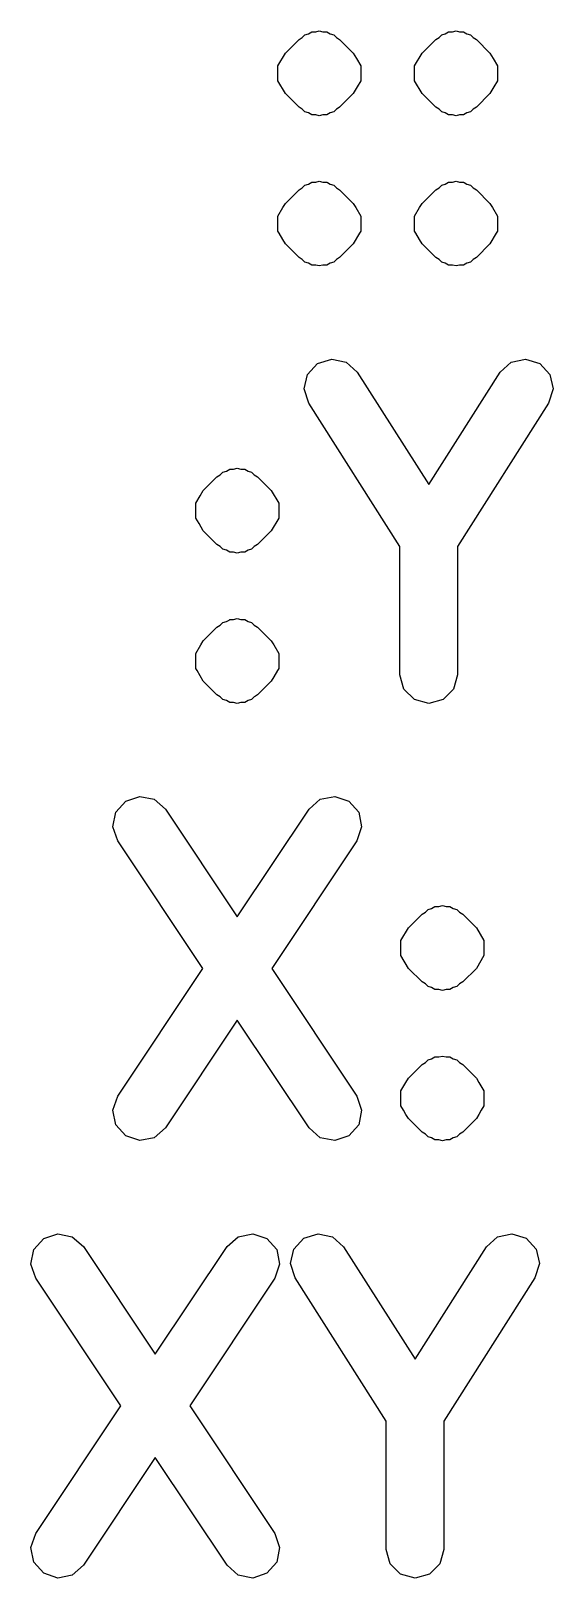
# Model space of a CAD drawing. Extents: x -4.77 to 1.81, y -0.1 to 5.11.
# Drawn here: x -3.7989 to -3.6915, y 4.1874 to 4.5057 of the extents above; entities that cross this region are included whole.
import ezdxf

# ---------------------------------------------------------------- set-up
doc = ezdxf.new("R2010")
doc.units = 0
doc.header["$MEASUREMENT"] = 0
doc.layers.add('BLACK', color=7, linetype='CONTINUOUS')

msp = doc.modelspace()

# ---------------------------------------------------------------- linework, layer by layer
at = {"layer": 'BLACK', "linetype": 'CONTINUOUS'}
for p, q in [((-3.74312, 4.50441), (-3.74257, 4.50496)), ((-3.74257, 4.50496), (-3.74182, 4.50516)), ((-3.74182, 4.50516), (-3.74115, 4.50555)), ((-3.74115, 4.50555), (-3.74037, 4.50555)), ((-3.74037, 4.50555), (-3.73962, 4.50575)), ((-3.73962, 4.50575), (-3.73887, 4.50555)), ((-3.73887, 4.50555), (-3.73809, 4.50555)), ((-3.73809, 4.50555), (-3.73742, 4.50516)), ((-3.73742, 4.50516), (-3.73666, 4.50496)), ((-3.73666, 4.50496), (-3.73612, 4.50441)), ((-3.715, 4.50441), (-3.71445, 4.50496)), ((-3.71445, 4.50496), (-3.7137, 4.50516)), ((-3.7137, 4.50516), (-3.71302, 4.50555)), ((-3.71302, 4.50555), (-3.71225, 4.50555)), ((-3.71225, 4.50555), (-3.7115, 4.50575)), ((-3.7115, 4.50575), (-3.71075, 4.50555)), ((-3.71075, 4.50555), (-3.70997, 4.50555)), ((-3.70997, 4.50555), (-3.70929, 4.50516)), ((-3.70929, 4.50516), (-3.70854, 4.50496)), ((-3.70854, 4.50496), (-3.70799, 4.50441)), ((-3.74661, 4.50121), (-3.74379, 4.50402)), ((-3.74379, 4.50402), (-3.74312, 4.50441)), ((-3.74379, 4.50402), (-3.74379, 4.50402)), ((-3.74379, 4.50402), (-3.74379, 4.50402)), ((-3.73612, 4.50441), (-3.73544, 4.50402)), ((-3.73544, 4.50402), (-3.73544, 4.50402)), ((-3.73544, 4.50402), (-3.73544, 4.50402)), ((-3.73544, 4.50402), (-3.73263, 4.50121)), ((-3.71848, 4.50121), (-3.71567, 4.50402)), ((-3.71567, 4.50402), (-3.715, 4.50441)), ((-3.71567, 4.50402), (-3.71567, 4.50402)), ((-3.71567, 4.50402), (-3.71567, 4.50402)), ((-3.70799, 4.50441), (-3.70732, 4.50402)), ((-3.70732, 4.50402), (-3.70732, 4.50402)), ((-3.70732, 4.50402), (-3.70732, 4.50402)), ((-3.70732, 4.50402), (-3.70451, 4.50121)), ((-3.74813, 4.49856), (-3.74661, 4.50121)), ((-3.73263, 4.50121), (-3.732, 4.50011)), ((-3.732, 4.50011), (-3.7311, 4.49856)), ((-3.72001, 4.49856), (-3.71848, 4.50121)), ((-3.70451, 4.50121), (-3.70388, 4.50011)), ((-3.70388, 4.50011), (-3.70298, 4.49856)), ((-3.74813, 4.4955), (-3.74813, 4.49856)), ((-3.74661, 4.49285), (-3.74813, 4.4955)), ((-3.7311, 4.4955), (-3.73184, 4.49422)), ((-3.7311, 4.49856), (-3.7311, 4.4955)), ((-3.72001, 4.4955), (-3.72001, 4.49856)), ((-3.71848, 4.49285), (-3.72001, 4.4955)), ((-3.70298, 4.4955), (-3.70372, 4.49422)), ((-3.70298, 4.49856), (-3.70298, 4.4955)), ((-3.74379, 4.49004), (-3.74661, 4.49285)), ((-3.73263, 4.49285), (-3.73544, 4.49004)), ((-3.73184, 4.49422), (-3.73263, 4.49285)), ((-3.71567, 4.49004), (-3.71848, 4.49285)), ((-3.70451, 4.49285), (-3.70732, 4.49004)), ((-3.70372, 4.49422), (-3.70451, 4.49285)), ((-3.74312, 4.48965), (-3.74379, 4.49004)), ((-3.74257, 4.4891), (-3.74312, 4.48965)), ((-3.74182, 4.4889), (-3.74257, 4.4891)), ((-3.73666, 4.4891), (-3.73742, 4.4889)), ((-3.73611, 4.48965), (-3.73666, 4.4891)), ((-3.73573, 4.48988), (-3.73611, 4.48965)), ((-3.73544, 4.49004), (-3.73573, 4.48988)), ((-3.73544, 4.49004), (-3.73544, 4.49004)), ((-3.715, 4.48965), (-3.71567, 4.49004)), ((-3.71445, 4.4891), (-3.715, 4.48965)), ((-3.7137, 4.4889), (-3.71445, 4.4891)), ((-3.70854, 4.4891), (-3.70929, 4.4889)), ((-3.70799, 4.48965), (-3.70854, 4.4891)), ((-3.70761, 4.48988), (-3.70799, 4.48965)), ((-3.70732, 4.49004), (-3.70761, 4.48988)), ((-3.70732, 4.49004), (-3.70732, 4.49004)), ((-3.74115, 4.48851), (-3.74182, 4.4889)), ((-3.74037, 4.48851), (-3.74115, 4.48851)), ((-3.73962, 4.48831), (-3.74037, 4.48851)), ((-3.73887, 4.48851), (-3.73962, 4.48831)), ((-3.73809, 4.48851), (-3.73887, 4.48851)), ((-3.73742, 4.4889), (-3.73809, 4.48851)), ((-3.71302, 4.48851), (-3.7137, 4.4889)), ((-3.71225, 4.48851), (-3.71302, 4.48851)), ((-3.7115, 4.48831), (-3.71225, 4.48851)), ((-3.71075, 4.48851), (-3.7115, 4.48831)), ((-3.70997, 4.48851), (-3.71075, 4.48851)), ((-3.70929, 4.4889), (-3.70997, 4.48851)), ((-3.74379, 4.47308), (-3.74312, 4.47347)), ((-3.74312, 4.47347), (-3.74257, 4.47402)), ((-3.74257, 4.47402), (-3.74182, 4.47422)), ((-3.74182, 4.47422), (-3.74115, 4.47461)), ((-3.74115, 4.47461), (-3.74037, 4.47461)), ((-3.74037, 4.47461), (-3.73962, 4.47481)), ((-3.73962, 4.47481), (-3.73887, 4.47461)), ((-3.73887, 4.47461), (-3.73809, 4.47461)), ((-3.73809, 4.47461), (-3.73795, 4.47453)), ((-3.73795, 4.47453), (-3.73742, 4.47422)), ((-3.73742, 4.47422), (-3.73666, 4.47402)), ((-3.73666, 4.47402), (-3.73612, 4.47347)), ((-3.73612, 4.47347), (-3.73544, 4.47308)), ((-3.71567, 4.47308), (-3.715, 4.47347)), ((-3.715, 4.47347), (-3.71445, 4.47402)), ((-3.71445, 4.47402), (-3.7137, 4.47422)), ((-3.7137, 4.47422), (-3.71302, 4.47461)), ((-3.71302, 4.47461), (-3.71225, 4.47461)), ((-3.71225, 4.47461), (-3.7115, 4.47481)), ((-3.7115, 4.47481), (-3.71075, 4.47461)), ((-3.71075, 4.47461), (-3.70997, 4.47461)), ((-3.70997, 4.47461), (-3.70983, 4.47453)), ((-3.70983, 4.47453), (-3.70929, 4.47422)), ((-3.70929, 4.47422), (-3.70854, 4.47402)), ((-3.70854, 4.47402), (-3.70799, 4.47347)), ((-3.70799, 4.47347), (-3.70732, 4.47308)), ((-3.7471, 4.46942), (-3.74661, 4.47027)), ((-3.74661, 4.47027), (-3.74379, 4.47308)), ((-3.74661, 4.47027), (-3.74661, 4.47027)), ((-3.74661, 4.47027), (-3.74661, 4.47027)), ((-3.73544, 4.47308), (-3.73263, 4.47027)), ((-3.73263, 4.47027), (-3.73214, 4.46942)), ((-3.71898, 4.46942), (-3.71848, 4.47027)), ((-3.71848, 4.47027), (-3.71567, 4.47308)), ((-3.71848, 4.47027), (-3.71848, 4.47027)), ((-3.71848, 4.47027), (-3.71848, 4.47027)), ((-3.70732, 4.47308), (-3.70451, 4.47027)), ((-3.70451, 4.47027), (-3.70402, 4.46942)), ((-3.74813, 4.46763), (-3.7471, 4.46942)), ((-3.74813, 4.46457), (-3.74813, 4.46763)), ((-3.73214, 4.46942), (-3.7311, 4.46763)), ((-3.7311, 4.46763), (-3.7311, 4.46457)), ((-3.72001, 4.46763), (-3.71898, 4.46942)), ((-3.72001, 4.46457), (-3.72001, 4.46763)), ((-3.70402, 4.46942), (-3.70298, 4.46763)), ((-3.70298, 4.46763), (-3.70298, 4.46457)), ((-3.74788, 4.46412), (-3.74813, 4.46457)), ((-3.74714, 4.46284), (-3.74788, 4.46412)), ((-3.73136, 4.46412), (-3.73263, 4.46192)), ((-3.7311, 4.46457), (-3.73136, 4.46412)), ((-3.71976, 4.46412), (-3.72001, 4.46457)), ((-3.71902, 4.46284), (-3.71976, 4.46412)), ((-3.70324, 4.46412), (-3.70451, 4.46192)), ((-3.70298, 4.46457), (-3.70324, 4.46412)), ((-3.74661, 4.46192), (-3.74714, 4.46284)), ((-3.74379, 4.45911), (-3.74661, 4.46192)), ((-3.73263, 4.46192), (-3.73544, 4.45911)), ((-3.71848, 4.46192), (-3.71902, 4.46284)), ((-3.71567, 4.45911), (-3.71848, 4.46192)), ((-3.70451, 4.46192), (-3.70732, 4.45911)), ((-3.74312, 4.45872), (-3.74379, 4.45911)), ((-3.74257, 4.45817), (-3.74312, 4.45872)), ((-3.74182, 4.45797), (-3.74257, 4.45817)), ((-3.74115, 4.45758), (-3.74182, 4.45797)), ((-3.74037, 4.45758), (-3.74115, 4.45758)), ((-3.73962, 4.45738), (-3.74037, 4.45758)), ((-3.73887, 4.45758), (-3.73962, 4.45738)), ((-3.73809, 4.45758), (-3.73887, 4.45758)), ((-3.73742, 4.45797), (-3.73809, 4.45758)), ((-3.73666, 4.45817), (-3.73742, 4.45797)), ((-3.73612, 4.45872), (-3.73666, 4.45817)), ((-3.73544, 4.45911), (-3.73612, 4.45872)), ((-3.73544, 4.45911), (-3.73544, 4.45911)), ((-3.715, 4.45872), (-3.71567, 4.45911)), ((-3.71445, 4.45817), (-3.715, 4.45872)), ((-3.7137, 4.45797), (-3.71445, 4.45817)), ((-3.71302, 4.45758), (-3.7137, 4.45797)), ((-3.71225, 4.45758), (-3.71302, 4.45758)), ((-3.7115, 4.45738), (-3.71225, 4.45758)), ((-3.71075, 4.45758), (-3.7115, 4.45738)), ((-3.70997, 4.45758), (-3.71075, 4.45758)), ((-3.70929, 4.45797), (-3.70997, 4.45758)), ((-3.70854, 4.45817), (-3.70929, 4.45797)), ((-3.70799, 4.45872), (-3.70854, 4.45817)), ((-3.70732, 4.45911), (-3.70799, 4.45872)), ((-3.70732, 4.45911), (-3.70732, 4.45911)), ((-3.73998, 4.43732), (-3.73706, 4.43824)), ((-3.73706, 4.43824), (-3.73408, 4.43758)), ((-3.70016, 4.43758), (-3.69718, 4.43824)), ((-3.69718, 4.43824), (-3.69426, 4.43732)), ((-3.74271, 4.43209), (-3.74204, 4.43507)), ((-3.74204, 4.43507), (-3.73998, 4.43732)), ((-3.73408, 4.43758), (-3.73182, 4.43551)), ((-3.73182, 4.43551), (-3.71712, 4.41241)), ((-3.71712, 4.41241), (-3.70242, 4.43551)), ((-3.70242, 4.43551), (-3.70016, 4.43758)), ((-3.69426, 4.43732), (-3.6922, 4.43507)), ((-3.6922, 4.43507), (-3.69154, 4.43209)), ((-3.74179, 4.42917), (-3.74271, 4.43209)), ((-3.69154, 4.43209), (-3.69245, 4.42917)), ((-3.72303, 4.39969), (-3.74179, 4.42917)), ((-3.69245, 4.42917), (-3.71121, 4.39969)), ((-3.76348, 4.41121), (-3.76067, 4.41402)), ((-3.76067, 4.41402), (-3.75999, 4.41441)), ((-3.76067, 4.41402), (-3.76067, 4.41402)), ((-3.76067, 4.41402), (-3.76067, 4.41402)), ((-3.75999, 4.41441), (-3.75944, 4.41496)), ((-3.75944, 4.41496), (-3.75869, 4.41516)), ((-3.75869, 4.41516), (-3.75802, 4.41555)), ((-3.75802, 4.41555), (-3.75724, 4.41555)), ((-3.75724, 4.41555), (-3.75649, 4.41575)), ((-3.75649, 4.41575), (-3.75574, 4.41555)), ((-3.75574, 4.41555), (-3.75496, 4.41555)), ((-3.75496, 4.41555), (-3.75429, 4.41516)), ((-3.75429, 4.41516), (-3.75354, 4.41496)), ((-3.75354, 4.41496), (-3.75299, 4.41441)), ((-3.75299, 4.41441), (-3.75231, 4.41402)), ((-3.75231, 4.41402), (-3.75231, 4.41402)), ((-3.75231, 4.41402), (-3.75231, 4.41402)), ((-3.75231, 4.41402), (-3.7495, 4.41121)), ((-3.76501, 4.40856), (-3.76411, 4.41011)), ((-3.76411, 4.41011), (-3.76348, 4.41121)), ((-3.7495, 4.41121), (-3.74797, 4.40856)), ((-3.76501, 4.4055), (-3.76501, 4.40856)), ((-3.74797, 4.40856), (-3.74797, 4.4055)), ((-3.76435, 4.40436), (-3.76501, 4.4055)), ((-3.76348, 4.40285), (-3.76435, 4.40436)), ((-3.74797, 4.4055), (-3.7495, 4.40285)), ((-3.76067, 4.40004), (-3.76348, 4.40285)), ((-3.75999, 4.39965), (-3.76067, 4.40004)), ((-3.76067, 4.40004), (-3.76067, 4.40004)), ((-3.75231, 4.40004), (-3.75299, 4.39965)), ((-3.7495, 4.40285), (-3.75231, 4.40004)), ((-3.75944, 4.3991), (-3.75999, 4.39965)), ((-3.75869, 4.3989), (-3.75944, 4.3991)), ((-3.75802, 4.39851), (-3.75869, 4.3989)), ((-3.75724, 4.39851), (-3.75802, 4.39851)), ((-3.75649, 4.39831), (-3.75724, 4.39851)), ((-3.75574, 4.39851), (-3.75649, 4.39831)), ((-3.75496, 4.39851), (-3.75574, 4.39851)), ((-3.75429, 4.3989), (-3.75496, 4.39851)), ((-3.75354, 4.3991), (-3.75429, 4.3989)), ((-3.75299, 4.39965), (-3.75354, 4.3991)), ((-3.72303, 4.37328), (-3.72303, 4.39969)), ((-3.71121, 4.39969), (-3.71121, 4.37328)), ((-3.75999, 4.38347), (-3.75944, 4.38402)), ((-3.75944, 4.38402), (-3.75869, 4.38422)), ((-3.75869, 4.38422), (-3.75816, 4.38453)), ((-3.75816, 4.38453), (-3.75802, 4.38461)), ((-3.75802, 4.38461), (-3.75724, 4.38461)), ((-3.75724, 4.38461), (-3.75649, 4.38481)), ((-3.75649, 4.38481), (-3.75574, 4.38461)), ((-3.75574, 4.38461), (-3.75496, 4.38461)), ((-3.75496, 4.38461), (-3.75429, 4.38422)), ((-3.75429, 4.38422), (-3.75354, 4.38402)), ((-3.75354, 4.38402), (-3.75299, 4.38347)), ((-3.76348, 4.38027), (-3.76067, 4.38308)), ((-3.76067, 4.38308), (-3.75999, 4.38347)), ((-3.75299, 4.38347), (-3.75231, 4.38308)), ((-3.75231, 4.38308), (-3.7495, 4.38027)), ((-3.76501, 4.37763), (-3.76397, 4.37942)), ((-3.76501, 4.37457), (-3.76501, 4.37763)), ((-3.76397, 4.37942), (-3.76348, 4.38027)), ((-3.7495, 4.38027), (-3.7495, 4.38027)), ((-3.7495, 4.38027), (-3.7495, 4.38027)), ((-3.7495, 4.38027), (-3.74901, 4.37942)), ((-3.74901, 4.37942), (-3.74797, 4.37763)), ((-3.74797, 4.37763), (-3.74797, 4.37457)), ((-3.76475, 4.37412), (-3.76501, 4.37457)), ((-3.74797, 4.37457), (-3.74823, 4.37412)), ((-3.76348, 4.37192), (-3.76475, 4.37412)), ((-3.76067, 4.36911), (-3.76348, 4.37192)), ((-3.7495, 4.37192), (-3.75231, 4.36911)), ((-3.74897, 4.37284), (-3.7495, 4.37192)), ((-3.74823, 4.37412), (-3.74897, 4.37284)), ((-3.72223, 4.37033), (-3.72303, 4.37328)), ((-3.71121, 4.37328), (-3.71201, 4.37033)), ((-3.75999, 4.36872), (-3.76067, 4.36911)), ((-3.76067, 4.36911), (-3.76067, 4.36911)), ((-3.75944, 4.36817), (-3.75999, 4.36872)), ((-3.75869, 4.36797), (-3.75944, 4.36817)), ((-3.75354, 4.36817), (-3.75429, 4.36797)), ((-3.75299, 4.36872), (-3.75354, 4.36817)), ((-3.75273, 4.36887), (-3.75299, 4.36872)), ((-3.75231, 4.36911), (-3.75273, 4.36887)), ((-3.72007, 4.36817), (-3.72223, 4.37033)), ((-3.71712, 4.36738), (-3.72007, 4.36817)), ((-3.71417, 4.36817), (-3.71712, 4.36738)), ((-3.71201, 4.37033), (-3.71417, 4.36817)), ((-3.75802, 4.36758), (-3.75869, 4.36797)), ((-3.75724, 4.36758), (-3.75802, 4.36758)), ((-3.75649, 4.36738), (-3.75724, 4.36758)), ((-3.75574, 4.36758), (-3.75649, 4.36738)), ((-3.75496, 4.36758), (-3.75574, 4.36758)), ((-3.75429, 4.36797), (-3.75496, 4.36758)), ((-3.78147, 4.34496), (-3.77945, 4.34725)), ((-3.77945, 4.34725), (-3.77656, 4.34823)), ((-3.77656, 4.34823), (-3.77356, 4.34763)), ((-3.77356, 4.34763), (-3.77126, 4.34562)), ((-3.74172, 4.34562), (-3.73942, 4.34763)), ((-3.73942, 4.34763), (-3.73643, 4.34823)), ((-3.73643, 4.34823), (-3.73353, 4.34725)), ((-3.73353, 4.34725), (-3.73151, 4.34496)), ((-3.78207, 4.34196), (-3.78147, 4.34496)), ((-3.77126, 4.34562), (-3.75649, 4.32346)), ((-3.75649, 4.32346), (-3.74172, 4.34562)), ((-3.73151, 4.34496), (-3.73091, 4.34196)), ((-3.78109, 4.33906), (-3.78207, 4.34196)), ((-3.73091, 4.34196), (-3.73189, 4.33906)), ((-3.76359, 4.31281), (-3.78109, 4.33906)), ((-3.73189, 4.33906), (-3.74939, 4.31281)), ((-3.7213, 4.32121), (-3.71848, 4.32402)), ((-3.71848, 4.32402), (-3.71781, 4.32441)), ((-3.71781, 4.32441), (-3.71726, 4.32496)), ((-3.71726, 4.32496), (-3.71651, 4.32516)), ((-3.71651, 4.32516), (-3.71584, 4.32555)), ((-3.71584, 4.32555), (-3.71506, 4.32555)), ((-3.71506, 4.32555), (-3.71431, 4.32575)), ((-3.71431, 4.32575), (-3.71356, 4.32555)), ((-3.71356, 4.32555), (-3.71278, 4.32555)), ((-3.71278, 4.32555), (-3.71211, 4.32516)), ((-3.71211, 4.32516), (-3.71136, 4.32496)), ((-3.71136, 4.32496), (-3.71081, 4.32441)), ((-3.71081, 4.32441), (-3.71013, 4.32402)), ((-3.71013, 4.32402), (-3.70732, 4.32121)), ((-3.72282, 4.31856), (-3.7213, 4.32121)), ((-3.70732, 4.32121), (-3.70579, 4.31856)), ((-3.72282, 4.3155), (-3.72282, 4.31856)), ((-3.70579, 4.31856), (-3.70579, 4.3155)), ((-3.7213, 4.31285), (-3.72282, 4.3155)), ((-3.70579, 4.3155), (-3.70732, 4.31285)), ((-3.78109, 4.28656), (-3.76359, 4.31281)), ((-3.74939, 4.31281), (-3.73189, 4.28656)), ((-3.71848, 4.31004), (-3.7213, 4.31285)), ((-3.70732, 4.31285), (-3.71013, 4.31004)), ((-3.71781, 4.30965), (-3.71848, 4.31004)), ((-3.71726, 4.3091), (-3.71781, 4.30965)), ((-3.71651, 4.3089), (-3.71726, 4.3091)), ((-3.71584, 4.30851), (-3.71651, 4.3089)), ((-3.71506, 4.30851), (-3.71584, 4.30851)), ((-3.71431, 4.30831), (-3.71506, 4.30851)), ((-3.71356, 4.30851), (-3.71431, 4.30831)), ((-3.71278, 4.30851), (-3.71356, 4.30851)), ((-3.71211, 4.3089), (-3.71278, 4.30851)), ((-3.71136, 4.3091), (-3.71211, 4.3089)), ((-3.71081, 4.30965), (-3.71136, 4.3091)), ((-3.71013, 4.31004), (-3.71081, 4.30965)), ((-3.75649, 4.30217), (-3.77126, 4.28001)), ((-3.74172, 4.28001), (-3.75649, 4.30217)), ((-3.7213, 4.29027), (-3.71848, 4.29308)), ((-3.71848, 4.29308), (-3.71781, 4.29347)), ((-3.71781, 4.29347), (-3.71726, 4.29402)), ((-3.71726, 4.29402), (-3.71651, 4.29422)), ((-3.71651, 4.29422), (-3.71584, 4.29461)), ((-3.71584, 4.29461), (-3.71506, 4.29461)), ((-3.71506, 4.29461), (-3.71431, 4.29481)), ((-3.71431, 4.29481), (-3.71356, 4.29461)), ((-3.71356, 4.29461), (-3.71278, 4.29461)), ((-3.71278, 4.29461), (-3.71211, 4.29422)), ((-3.71211, 4.29422), (-3.71136, 4.29402)), ((-3.71136, 4.29402), (-3.71081, 4.29347)), ((-3.71081, 4.29347), (-3.71013, 4.29308)), ((-3.71013, 4.29308), (-3.70732, 4.29027)), ((-3.72282, 4.28763), (-3.72183, 4.28936)), ((-3.72183, 4.28936), (-3.7213, 4.29027)), ((-3.7213, 4.29027), (-3.7213, 4.29027)), ((-3.7213, 4.29027), (-3.7213, 4.29027)), ((-3.70732, 4.29027), (-3.70732, 4.29027)), ((-3.70732, 4.29027), (-3.70732, 4.29027)), ((-3.70732, 4.29027), (-3.70679, 4.28936)), ((-3.70679, 4.28936), (-3.70579, 4.28763)), ((-3.78207, 4.28366), (-3.78109, 4.28656)), ((-3.73189, 4.28656), (-3.73091, 4.28366)), ((-3.72282, 4.28457), (-3.72282, 4.28763)), ((-3.70579, 4.28763), (-3.70579, 4.28457)), ((-3.78147, 4.28067), (-3.78207, 4.28366)), ((-3.73091, 4.28366), (-3.73151, 4.28067)), ((-3.72229, 4.28364), (-3.72282, 4.28457)), ((-3.7218, 4.2828), (-3.72229, 4.28364)), ((-3.7213, 4.28192), (-3.7218, 4.2828)), ((-3.70682, 4.2828), (-3.70732, 4.28192)), ((-3.70633, 4.28364), (-3.70682, 4.2828)), ((-3.70579, 4.28457), (-3.70633, 4.28364)), ((-3.77945, 4.27837), (-3.78147, 4.28067)), ((-3.77126, 4.28001), (-3.77356, 4.27799)), ((-3.73942, 4.27799), (-3.74172, 4.28001)), ((-3.73151, 4.28067), (-3.73353, 4.27837)), ((-3.71848, 4.27911), (-3.7213, 4.28192)), ((-3.71781, 4.27872), (-3.71848, 4.27911)), ((-3.71013, 4.27911), (-3.71081, 4.27872)), ((-3.70732, 4.28192), (-3.71013, 4.27911)), ((-3.77656, 4.27739), (-3.77945, 4.27837)), ((-3.77356, 4.27799), (-3.77656, 4.27739)), ((-3.73643, 4.27739), (-3.73942, 4.27799)), ((-3.73353, 4.27837), (-3.73643, 4.27739)), ((-3.71726, 4.27817), (-3.71781, 4.27872)), ((-3.71651, 4.27797), (-3.71726, 4.27817)), ((-3.71584, 4.27758), (-3.71651, 4.27797)), ((-3.71506, 4.27758), (-3.71584, 4.27758)), ((-3.71431, 4.27738), (-3.71506, 4.27758)), ((-3.71356, 4.27758), (-3.71431, 4.27738)), ((-3.71278, 4.27758), (-3.71356, 4.27758)), ((-3.71211, 4.27797), (-3.71278, 4.27758)), ((-3.71136, 4.27817), (-3.71211, 4.27797)), ((-3.71081, 4.27872), (-3.71136, 4.27817)), ((-3.79834, 4.25496), (-3.79632, 4.25725)), ((-3.79632, 4.25725), (-3.79343, 4.25823)), ((-3.79343, 4.25823), (-3.79043, 4.25763)), ((-3.79043, 4.25763), (-3.78813, 4.25562)), ((-3.75859, 4.25562), (-3.7563, 4.25763)), ((-3.7563, 4.25763), (-3.7533, 4.25823)), ((-3.7533, 4.25823), (-3.7504, 4.25725)), ((-3.7504, 4.25725), (-3.74838, 4.25496)), ((-3.74485, 4.25507), (-3.74279, 4.25732)), ((-3.74279, 4.25732), (-3.73987, 4.25824)), ((-3.73987, 4.25824), (-3.73689, 4.25758)), ((-3.73689, 4.25758), (-3.73464, 4.25551)), ((-3.70523, 4.25551), (-3.70298, 4.25758)), ((-3.70298, 4.25758), (-3.69999, 4.25824)), ((-3.69999, 4.25824), (-3.69708, 4.25732)), ((-3.69708, 4.25732), (-3.69501, 4.25507)), ((-3.79894, 4.25196), (-3.79834, 4.25496)), ((-3.78813, 4.25562), (-3.77336, 4.23346)), ((-3.77336, 4.23346), (-3.75859, 4.25562)), ((-3.74838, 4.25496), (-3.74779, 4.25196)), ((-3.74552, 4.25209), (-3.74485, 4.25507)), ((-3.73464, 4.25551), (-3.71993, 4.23241)), ((-3.71993, 4.23241), (-3.70523, 4.25551)), ((-3.69501, 4.25507), (-3.69435, 4.25209)), ((-3.79796, 4.24906), (-3.79894, 4.25196)), ((-3.74779, 4.25196), (-3.74876, 4.24906)), ((-3.7446, 4.24917), (-3.74552, 4.25209)), ((-3.69435, 4.25209), (-3.69527, 4.24917)), ((-3.78046, 4.22281), (-3.79796, 4.24906)), ((-3.74876, 4.24906), (-3.76627, 4.22281)), ((-3.72584, 4.21969), (-3.7446, 4.24917)), ((-3.69527, 4.24917), (-3.71403, 4.21969)), ((-3.79796, 4.19656), (-3.78046, 4.22281)), ((-3.76627, 4.22281), (-3.74876, 4.19656)), ((-3.72584, 4.19328), (-3.72584, 4.21969)), ((-3.71403, 4.21969), (-3.71403, 4.19328)), ((-3.77336, 4.21217), (-3.78813, 4.19001)), ((-3.75859, 4.19001), (-3.77336, 4.21217)), ((-3.79894, 4.19366), (-3.79796, 4.19656)), ((-3.74876, 4.19656), (-3.74779, 4.19366)), ((-3.79834, 4.19067), (-3.79894, 4.19366)), ((-3.74779, 4.19366), (-3.74838, 4.19067)), ((-3.72505, 4.19033), (-3.72584, 4.19328)), ((-3.71403, 4.19328), (-3.71482, 4.19033)), ((-3.79632, 4.18837), (-3.79834, 4.19067)), ((-3.78813, 4.19001), (-3.79043, 4.18799)), ((-3.7563, 4.18799), (-3.75859, 4.19001)), ((-3.74838, 4.19067), (-3.7504, 4.18837)), ((-3.72289, 4.18817), (-3.72505, 4.19033)), ((-3.71482, 4.19033), (-3.71698, 4.18817)), ((-3.79343, 4.18739), (-3.79632, 4.18837)), ((-3.79043, 4.18799), (-3.79343, 4.18739)), ((-3.7533, 4.18739), (-3.7563, 4.18799)), ((-3.7504, 4.18837), (-3.7533, 4.18739)), ((-3.71993, 4.18738), (-3.72289, 4.18817)), ((-3.71698, 4.18817), (-3.71993, 4.18738))]:
    msp.add_line(p, q, dxfattribs=at)

doc.saveas('drawing.dxf')
